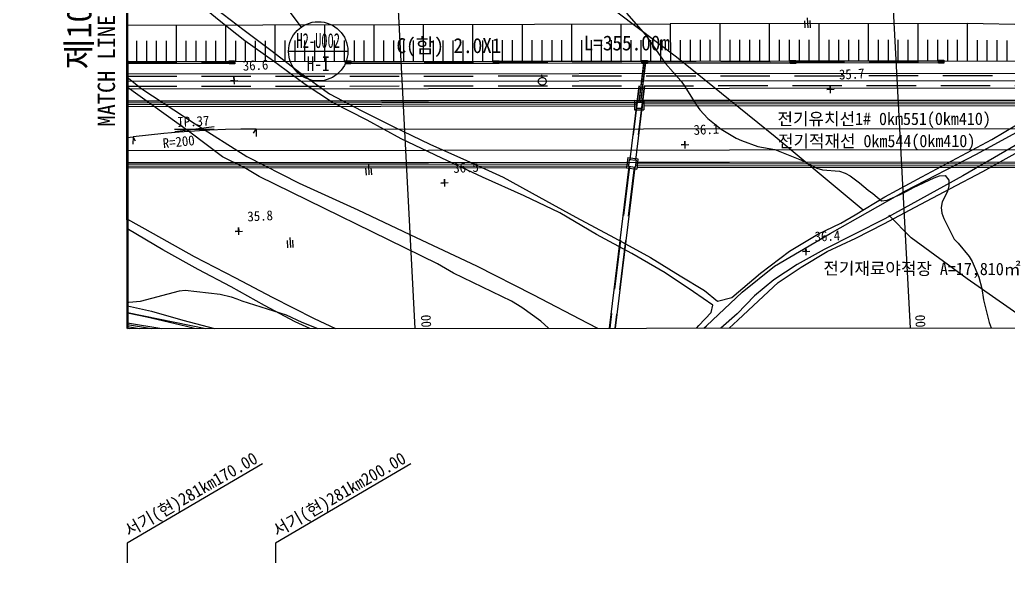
# Model space of a CAD drawing. Header units: millimetres. Extents: x 11366 to 12162, y 1103 to 1810.
# Drawn here: x 11467.5 to 11667.4, y 1363.4 to 1474.8 of the extents above; entities that cross this region are included whole.
import ezdxf
from ezdxf.enums import TextEntityAlignment as Align
from ezdxf.xclip import XClip

# ---------------------------------------------------------------- set-up
doc = ezdxf.new("R2010")
doc.units = ezdxf.units.MM
doc.header["$LTSCALE"] = 10
doc.header["$MEASUREMENT"] = 0
doc.header["$XCLIPFRAME"] = 2
doc.linetypes.add('A-CENTR01', pattern=[2, 1.25, -0.25, 0.25, -0.25])
doc.linetypes.add('DASHEDX2', pattern=[1.5, 1, -0.5])
for name, color, linetype in [('TN-MACL', 6, 'A-CENTR01'), ('TZ-BASE', 253, 'Continuous'), ('TZ-LEAL', 1, 'Continuous'), ('TZ-LEAT', 3, 'Continuous'), ('TZ-MACT', 6, 'Continuous')]:
    doc.layers.add(name, color=color, linetype=linetype)
doc.layers.add('TX-PAPR', color=2, linetype='Continuous', plot=False)
doc.styles.add('GR', font='GulimChe.ttf')
doc.styles.get("Standard").update_dxf_attribs({"font": 'GulimChe.ttf'})

# ---------------------------------------------------------------- blocks, each defined once
blk = doc.blocks.new('JD-DFXGDFH6CHF')
at = {"layer": 'TZ-BASE'}
for p, q in [((116.97, 137.23), (135.55, -212.63)), ((217.11, 137.23), (235.69, -212.63)), ((159.74, -3.6, 36.48), (181.11, -19.77, 36.48)), ((88.6, -12.45, 36.52), (83.44, -8.16, 36.52)), ((88, -10.09, 36.48), (93.65, -14.43, 36.48)), ((171.02, -10.96, 36), (174.88, -15.35, 36)), ((207.56, -11.9, 35.54), (207.67, -13.91, 35.54)), ((59.89, -13.44), (179.88, -13.14)), ((59.89, -13.44), (179.88, -13.14)), ((79.89, -13.39), (79.89, -20.74)), ((79.89, -13.39), (79.89, -20.73)), ((93.81, -16.58, 36.52), (88.6, -12.45, 36.52)), ((89.89, -13.36), (89.89, -20.73)), ((89.89, -13.37), (89.89, -20.73)), ((99.89, -13.34), (99.89, -20.72)), ((99.89, -13.34), (99.89, -20.72)), ((109.89, -13.31), (109.89, -20.71)), ((109.89, -13.32), (109.89, -20.71)), ((119.89, -13.29), (119.89, -20.7)), ((119.89, -13.29), (119.89, -20.7)), ((129.89, -13.26), (129.89, -20.69)), ((129.89, -13.27), (129.89, -20.69)), ((139.88, -13.24), (139.89, -20.68)), ((139.89, -13.24), (139.89, -20.68)), ((149.88, -13.22), (149.89, -20.67)), ((149.89, -13.21), (149.89, -20.67)), ((159.88, -13.19), (159.89, -20.66)), ((159.89, -13.19), (159.89, -20.66)), ((169.88, -13.16), (169.89, -20.65)), ((169.88, -13.17), (169.89, -20.65)), ((239.92, -13.07), (179.88, -13.14)), ((239.92, -13.07), (179.88, -13.14)), ((179.88, -13.14), (179.89, -20.65)), ((179.88, -13.14), (179.89, -20.64)), ((189.88, -13.13), (189.89, -20.64)), ((189.88, -13.13), (189.89, -20.63)), ((199.88, -13.11), (199.89, -20.62)), ((199.88, -13.12), (199.89, -20.63)), ((207, -12.5, 35.54), (207.08, -13.95, 35.54)), ((208.23, -13.91, 35.54), (208.15, -12.44, 35.54)), ((209.92, -13.1), (209.92, -20.61)), ((209.92, -13.11), (209.92, -20.62)), ((219.92, -13.09), (219.92, -20.61)), ((219.92, -13.09), (219.92, -20.61)), ((229.92, -13.08), (229.92, -20.6)), ((229.92, -13.08), (229.92, -20.6)), ((239.92, -13.07), (239.92, -20.59)), ((239.92, -13.07), (239.92, -20.59)), ((319.89, -14.7), (239.92, -13.07)), ((319.89, -14.7), (239.92, -13.07)), ((93.65, -14.43, 36.48), (99.32, -18.66, 36.48)), ((174.88, -15.35, 36), (178.89, -21.15, 36)), ((60.97, -16.68, 36.37), (72.98, -26.26, 36.37)), ((71.89, -16.58), (71.89, -20.74)), ((71.89, -16.58), (71.89, -20.74)), ((73.89, -16.57), (73.89, -20.74)), ((73.89, -16.57), (73.89, -20.74)), ((75.89, -16.57), (75.89, -20.74)), ((75.89, -16.57), (75.89, -20.74)), ((77.89, -16.56), (77.89, -20.74)), ((77.89, -16.57), (77.89, -20.74)), ((81.89, -16.56), (81.89, -20.74)), ((81.89, -16.56), (81.89, -20.73)), ((83.89, -16.55), (83.89, -20.73)), ((83.89, -16.56), (83.89, -20.73)), ((85.89, -16.55), (85.89, -20.73)), ((85.89, -16.55), (85.89, -20.73)), ((87.89, -16.55), (87.89, -20.73)), ((87.89, -16.55), (87.89, -20.73)), ((91.89, -16.54), (91.89, -20.73)), ((91.89, -16.54), (91.89, -20.72)), ((99.58, -20.66, 36.52), (93.81, -16.58, 36.52)), ((93.89, -16.54), (93.89, -20.72)), ((93.89, -16.54), (93.89, -20.72)), ((95.89, -16.53), (95.89, -20.72)), ((95.89, -16.54), (95.89, -20.72)), ((97.89, -16.53), (97.89, -20.72)), ((97.89, -16.53), (97.89, -20.72)), ((101.89, -16.52), (101.89, -20.71)), ((101.89, -16.53), (101.89, -20.72)), ((103.89, -16.52), (103.89, -20.72)), ((103.89, -16.52), (103.89, -20.71)), ((105.89, -16.52), (105.89, -20.71)), ((105.89, -16.52), (105.89, -20.71)), ((107.89, -16.51), (107.89, -20.71)), ((107.89, -16.52), (107.89, -20.71)), ((111.89, -16.51), (111.89, -20.71)), ((111.89, -16.51), (111.89, -20.7)), ((113.89, -16.5), (113.89, -20.7)), ((113.89, -16.51), (113.89, -20.71)), ((115.89, -16.5), (115.89, -20.7)), ((115.89, -16.5), (115.89, -20.7)), ((117.89, -16.5), (117.89, -20.7)), ((117.89, -16.5), (117.89, -20.7)), ((121.89, -16.49), (121.89, -20.7)), ((121.89, -16.49), (121.89, -20.7)), ((123.89, -16.49), (123.89, -20.7)), ((123.89, -16.49), (123.89, -20.69)), ((125.89, -16.48), (125.89, -20.69)), ((125.89, -16.49), (125.89, -20.69)), ((127.89, -16.48), (127.89, -20.69)), ((127.89, -16.48), (127.89, -20.69)), ((131.89, -16.47), (131.89, -20.69)), ((131.89, -16.48), (131.89, -20.69)), ((133.89, -16.47), (133.89, -20.69)), ((133.89, -16.47), (133.89, -20.68)), ((135.89, -16.47), (135.89, -20.69)), ((135.89, -16.47), (135.89, -20.68)), ((137.89, -16.46), (137.89, -20.68)), ((137.89, -16.47), (137.89, -20.68)), ((141.89, -16.46), (141.89, -20.68)), ((141.89, -16.46), (141.89, -20.68)), ((143.89, -16.45), (143.89, -20.68)), ((143.89, -16.45), (143.89, -20.68)), ((145.89, -16.45), (145.89, -20.68)), ((145.89, -16.45), (145.89, -20.67)), ((147.89, -16.45), (147.89, -20.67)), ((147.89, -16.45), (147.89, -20.67)), ((151.89, -16.44), (151.89, -20.67)), ((151.89, -16.44), (151.89, -20.67)), ((153.89, -16.43), (153.89, -20.67)), ((153.89, -16.44), (153.89, -20.67)), ((155.89, -16.43), (155.89, -20.67)), ((155.89, -16.43), (155.89, -20.66)), ((157.89, -16.43), (157.89, -20.67)), ((157.89, -16.43), (157.89, -20.66)), ((161.89, -16.42), (161.89, -20.66)), ((161.89, -16.42), (161.89, -20.66)), ((163.89, -16.42), (163.89, -20.66)), ((163.89, -16.42), (163.89, -20.66)), ((165.89, -16.41), (165.89, -20.66)), ((165.89, -16.42), (165.89, -20.66)), ((167.89, -16.41), (167.89, -20.66)), ((167.89, -16.41), (167.89, -20.65)), ((171.89, -16.4), (171.89, -20.65)), ((171.89, -16.41), (171.89, -20.65)), ((173.89, -16.4), (173.89, -20.65)), ((173.89, -16.4), (173.89, -20.65)), ((175.89, -16.4), (175.89, -20.65)), ((175.89, -16.4), (175.89, -20.65)), ((177.89, -16.39), (177.89, -20.64)), ((177.89, -16.4), (177.89, -20.65)), ((181.89, -16.4), (181.89, -20.64)), ((181.89, -16.4), (181.89, -20.64)), ((183.89, -16.39), (183.89, -20.64)), ((183.89, -16.4), (183.89, -20.64)), ((185.89, -16.39), (185.89, -20.64)), ((185.89, -16.39), (185.89, -20.64)), ((187.89, -16.39), (187.89, -20.64)), ((187.89, -16.39), (187.89, -20.64)), ((191.89, -16.38), (191.89, -20.63)), ((191.89, -16.38), (191.89, -20.63)), ((193.89, -16.38), (193.89, -20.63)), ((193.89, -16.38), (193.89, -20.63)), ((195.89, -16.37), (195.89, -20.63)), ((195.89, -16.38), (195.89, -20.63)), ((197.89, -16.37), (197.89, -20.63)), ((197.89, -16.37), (197.89, -20.63)), ((201.92, -16.37), (201.92, -20.63)), ((201.92, -16.37), (201.92, -20.62)), ((203.92, -16.36), (203.92, -20.62)), ((203.92, -16.37), (203.92, -20.62)), ((205.92, -16.36), (205.92, -20.62)), ((205.92, -16.37), (205.92, -20.62)), ((207.92, -16.36), (207.92, -20.62)), ((207.92, -16.36), (207.92, -20.62)), ((211.92, -16.36), (211.92, -20.62)), ((211.92, -16.36), (211.92, -20.61)), ((213.92, -16.35), (213.92, -20.61)), ((213.92, -16.36), (213.92, -20.61)), ((215.92, -16.35), (215.92, -20.61)), ((215.92, -16.35), (215.92, -20.61)), ((217.92, -16.35), (217.92, -20.61)), ((217.92, -16.35), (217.92, -20.61)), ((221.92, -16.35), (221.92, -20.61)), ((221.92, -16.35), (221.92, -20.6)), ((223.92, -16.34), (223.92, -20.6)), ((223.92, -16.35), (223.92, -20.6)), ((225.92, -16.34), (225.92, -20.6)), ((225.92, -16.34), (225.92, -20.6)), ((227.92, -16.34), (227.92, -20.6)), ((227.92, -16.34), (227.92, -20.6)), ((231.92, -16.34), (231.92, -20.6)), ((231.92, -16.34), (231.92, -20.59)), ((233.92, -16.35), (233.92, -20.6)), ((233.92, -16.35), (233.92, -20.59)), ((235.92, -16.37), (235.92, -20.59)), ((235.92, -16.37), (235.92, -20.59)), ((237.92, -16.38), (237.92, -20.59)), ((237.92, -16.39), (237.92, -20.59)), ((241.92, -16.41), (241.92, -20.59)), ((241.92, -16.42), (241.92, -20.59)), ((243.92, -16.43), (243.92, -20.59)), ((243.92, -16.43), (243.92, -20.58)), ((245.92, -16.45), (245.92, -20.58)), ((245.92, -16.45), (245.92, -20.58)), ((247.92, -16.46), (247.92, -20.58)), ((247.92, -16.47), (247.92, -20.58)), ((99.32, -18.66, 36.48), (104.9, -22.99, 36.48)), ((181.11, -19.77, 36.48), (201.09, -35.92, 36.48)), ((0.02, -20.81), (700.02, -20.17)), ((2.03, -20.81), (699.95, -20.16)), ((61.59, -20.77), (90.79, -20.75)), ((61.59, -21.13), (90.79, -21.11)), ((106, -25.37, 36.52), (99.58, -20.66, 36.52)), ((115.09, -20.72), (144.29, -20.7)), ((115.09, -21.08), (144.29, -21.06)), ((145.09, -20.7), (174.29, -20.67)), ((145.09, -21.06), (174.29, -21.03)), ((174.46, -21), (173.49, -29)), ((174.83, -21), (173.86, -29)), ((175.09, -20.67), (204.29, -20.64)), ((175.09, -21.03), (204.29, -21)), ((178.89, -21.15, 36), (182.01, -24.64, 36)), ((205.09, -20.64), (234.29, -20.62)), ((205.09, -21), (234.29, -20.98)), ((82.65, -35.05, 36), (66.2, -23.21, 36)), ((91.69, -25.34, 36.63), (91.61, -23.85, 36.63)), ((91.61, -23.85, 36.63), (91.65, -24.6, 36.63)), ((104.9, -22.99, 36.48), (110.95, -27.27, 36.48)), ((153.93, -23.99, 36.48), (153.88, -23.47, 36.48)), ((0.15, -24.81), (700.02, -24.17)), ((2.03, -24.81), (699.95, -24.16)), ((90.91, -24.63, 36.63), (92.4, -24.56, 36.63)), ((91.65, -24.6, 36.63), (90.91, -24.63, 36.63)), ((111.54, -29.04, 36.52), (106, -25.37, 36.52)), ((173.5, -25.64), (171.68, -40.59)), ((174.67, -25.65), (172.84, -40.73)), ((182.01, -24.64, 36), (182.71, -25.58, 36)), ((182.71, -25.58, 36), (185.15, -29.6, 36)), ((212.31, -27.14, 35.67), (212.23, -25.64, 35.67)), ((212.23, -25.64, 35.67), (212.27, -26.39, 35.67)), ((72.98, -26.26, 36.37), (83.75, -33.33, 36.37)), ((110.95, -27.27, 36.48), (117.45, -30.71, 36.48)), ((211.52, -26.43, 35.67), (213.02, -26.35, 35.67)), ((212.27, -26.39, 35.67), (211.52, -26.43, 35.67)), ((2.03, -28.81), (700.03, -28.17)), ((2.04, -28.81), (699.95, -28.16)), ((118.57, -32.63, 36.52), (111.54, -29.04, 36.52)), ((185.15, -29.6, 36), (185.85, -30.54, 36)), ((117.45, -30.71, 36.48), (123.94, -33.95, 36.48)), ((185.85, -30.54, 36), (187.46, -32.25, 36)), ((241.84, -39.51, 35.62), (257.5, -30.93, 35.62)), ((79.64, -34.94), (87.57, -33.93)), ((83.75, -33.33, 36.37), (94.24, -39.94, 36.37)), ((96.1, -34.42), (700.03, -33.87)), ((125.46, -36.39, 36.52), (118.57, -32.63, 36.52)), ((123.94, -33.95, 36.48), (131.21, -37.49, 36.48)), ((187.46, -32.25, 36), (190.16, -34.44, 36)), ((244.92, -36.53, 36.48), (252.37, -32.07, 36.48)), ((79.6, -34.44), (87.6, -34.43)), ((89.27, -40.02, 36), (82.65, -35.05, 36)), ((95.59, -35.28), (96.1, -34.42)), ((96.1, -34.42), (96.09, -35.92)), ((190.16, -34.44, 36), (193.19, -36.25, 36)), ((201.09, -35.92, 36.48), (218.87, -50.77, 36.48)), ((49.34, -38.77), (71.2, -36)), ((71.2, -36), (71.18, -37.5)), ((71.69, -36.88), (71.2, -36)), ((133.64, -40.31, 36.52), (125.46, -36.39, 36.52)), ((131.21, -37.49, 36.48), (138.62, -40.81, 36.48)), ((182.09, -37.64, 36.09), (183.59, -37.56, 36.09)), ((182.84, -37.6, 36.09), (182.09, -37.64, 36.09)), ((182.88, -38.35, 36.09), (182.8, -36.85, 36.09)), ((182.8, -36.85, 36.09), (182.84, -37.6, 36.09)), ((193.19, -36.25, 36), (194.26, -36.73, 36)), ((194.26, -36.73, 36), (197.59, -37.92, 36)), ((197.59, -37.92, 36), (201.04, -38.54, 36)), ((237.83, -40.33, 36.48), (244.92, -36.53, 36.48)), ((252.65, -36.02, 35.62), (239.05, -43.89, 35.62)), ((0.03, -38.81), (484.32, -38.37)), ((94.24, -39.94, 36.37), (104.83, -45.36, 36.37)), ((201.04, -38.54, 36), (206.42, -40.72, 36)), ((227.45, -46.9, 35.62), (241.84, -39.51, 35.62)), ((243.07, -42.99, 36.58), (249.64, -39.36, 36.58)), ((0.04, -41.31), (489.4, -40.86)), ((93.65, -42.19, 36), (89.27, -40.02, 36)), ((118.8, -41.68, 36.48), (118.9, -43.69, 36.48)), ((141.88, -44.16, 36.52), (133.64, -40.31, 36.52)), ((138.62, -40.81, 36.48), (146.06, -44.17, 36.48)), ((171.51, -41.98), (166.03, -87.19)), ((171.26, -40.18), (171.01, -42.27)), ((171.26, -40.18), (173.34, -40.44)), ((171.57, -40.57), (171.4, -41.96)), ((171.4, -41.96), (172.79, -42.13)), ((171.57, -40.57), (172.95, -40.74)), ((172.95, -40.74), (172.79, -42.13)), ((173.34, -40.44), (173.09, -42.52)), ((206.42, -40.72, 36), (209.51, -42.34, 36)), ((230.74, -44.09, 36.48), (237.83, -40.33, 36.48)), ((96.71, -44.04, 36), (93.65, -42.19, 36)), ((118.24, -42.27, 36.48), (118.32, -43.72, 36.48)), ((119.47, -43.68, 36.48), (119.39, -42.21, 36.48)), ((172.67, -42.12), (167.18, -87.33)), ((171.01, -42.27), (173.09, -42.52)), ((209.51, -42.34, 36), (210.63, -42.64, 36)), ((210.63, -42.64, 36), (214.12, -42.96, 36)), ((214.12, -42.96, 36), (215.23, -43.33, 36)), ((215.23, -43.33, 36), (216.24, -43.92, 36)), ((216.24, -43.92, 36), (218.13, -45.27, 36)), ((239.05, -43.89, 35.62), (223.29, -52.61, 35.62)), ((233.23, -44.29, 36), (234.33, -43.88, 36)), ((234.33, -43.88, 36), (235.5, -43.83, 36)), ((235.5, -43.83, 36), (236.19, -44.77, 36)), ((236.4, -46.5, 36.58), (243.07, -42.99, 36.58)), ((132.77, -61.69, 36), (96.71, -44.04, 36)), ((104.83, -45.36, 36.37), (116.67, -50.74, 36.37)), ((133.48, -45.34, 36.45), (134.97, -45.26, 36.45)), ((134.22, -45.3, 36.45), (133.48, -45.34, 36.45)), ((134.26, -46.05, 36.45), (134.18, -44.55, 36.45)), ((134.18, -44.55, 36.45), (134.22, -45.3, 36.45)), ((150.28, -47.91, 36.52), (141.88, -44.16, 36.52)), ((146.06, -44.17, 36.48), (153.31, -48.13, 36.48)), ((218.13, -45.27, 36), (219.87, -46.81, 36)), ((223.27, -48.12, 36.48), (230.74, -44.09, 36.48)), ((229.04, -46.28, 36), (233.23, -44.29, 36)), ((236.2, -45.93, 36), (235.95, -47.06, 36)), ((236.19, -44.77, 36), (236.2, -45.93, 36)), ((157.55, -51.37, 36.52), (150.28, -47.91, 36.52)), ((212.24, -55.58, 35.62), (227.45, -46.9, 35.62)), ((219.87, -46.81, 36), (220.83, -47.47, 36)), ((220.83, -47.47, 36), (222.62, -48.97, 36)), ((223.77, -48.8, 36), (226.96, -47.42, 36)), ((226.96, -47.42, 36), (229.04, -46.28, 36)), ((229.43, -50.24, 36.58), (236.4, -46.5, 36.58)), ((235.95, -47.06, 36), (234.88, -49.14, 36)), ((153.31, -48.13, 36.48), (160.77, -52.24, 36.48)), ((217.24, -51.75, 36.48), (223.27, -48.12, 36.48)), ((222.62, -48.97, 36), (223.77, -48.8, 36)), ((234.88, -49.14, 36), (234.69, -50.28, 36)), ((70.29, -54.77, 35.35), (63.68, -50.89, 35.35)), ((68.16, -51.64, 36.52), (75.26, -55.58, 36.52)), ((116.67, -50.74, 36.37), (128.47, -56.39, 36.37)), ((164.95, -55.74, 36.52), (157.55, -51.37, 36.52)), ((214.36, -53.48, 36.48), (217.24, -51.75, 36.48)), ((223.05, -53.63, 36.58), (229.43, -50.24, 36.58)), ((228.58, -56.45, 36.77), (224.09, -51.82, 36.77)), ((234.69, -50.28, 36), (234.78, -51.45, 36)), ((234.78, -51.45, 36), (235.19, -52.54, 36)), ((160.77, -52.24, 36.48), (168.62, -56.43, 36.48)), ((209.71, -55.69, 36.48), (214.36, -53.48, 36.48)), ((223.29, -52.61, 35.62), (210.98, -58.83, 35.62)), ((217.39, -56.49, 36.58), (223.05, -53.63, 36.58)), ((235.19, -52.54, 36), (237.31, -56.68, 36)), ((77.21, -58.88, 35.35), (70.29, -54.77, 35.35)), ((75.26, -55.58, 36.52), (83.55, -60.21, 36.52)), ((91.84, -55.14, 35.82), (93.33, -55.06, 35.82)), ((92.59, -55.1, 35.82), (91.84, -55.14, 35.82)), ((92.62, -55.85, 35.82), (92.55, -54.35, 35.82)), ((92.55, -54.35, 35.82), (92.59, -55.1, 35.82)), ((172.09, -59.64, 36.52), (164.95, -55.74, 36.52)), ((200.92, -62.18, 35.62), (212.24, -55.58, 35.62)), ((204.01, -59.16, 36.48), (209.71, -55.69, 36.48)), ((102.36, -56.98, 35.93), (102.43, -58.43, 35.93)), ((102.91, -56.39, 35.93), (103.02, -58.4, 35.93)), ((103.59, -58.39, 35.93), (103.51, -56.92, 35.93)), ((128.47, -56.39, 36.37), (140.65, -62.09, 36.37)), ((168.62, -56.43, 36.48), (175.86, -60.42, 36.48)), ((211.6, -59.18, 36.58), (217.39, -56.49, 36.58)), ((239.9, -64.75, 36.77), (228.58, -56.45, 36.77)), ((237.31, -56.68, 36), (238.13, -57.52, 36)), ((238.13, -57.52, 36), (240.35, -60.23, 36)), ((84.38, -62.87, 35.35), (77.21, -58.88, 35.35)), ((178.84, -63.54, 36.52), (172.09, -59.64, 36.52)), ((198.12, -63.58, 36.48), (204.01, -59.16, 36.48)), ((210.98, -58.83, 35.62), (205.54, -61.83, 35.62)), ((206.36, -62.36, 36.58), (211.6, -59.18, 36.58)), ((206.59, -59.23, 36.42), (208.09, -59.15, 36.42)), ((207.34, -59.19, 36.42), (206.59, -59.23, 36.42)), ((207.38, -59.94, 36.42), (207.3, -58.44, 36.42)), ((207.3, -58.44, 36.42), (207.34, -59.19, 36.42)), ((83.55, -60.21, 36.52), (91.91, -64.54, 36.52)), ((136.05, -63.6, 36), (132.77, -61.69, 36)), ((175.86, -60.42, 36.48), (181.9, -64.16, 36.48)), ((205.54, -61.83, 35.62), (200.85, -64.96, 35.62)), ((240.35, -60.23, 36), (240.96, -61.24, 36)), ((240.96, -61.24, 36), (242.31, -64.43, 36)), ((91.03, -66.37, 35.35), (84.38, -62.87, 35.35)), ((147.74, -69.28, 36), (136.05, -63.6, 36)), ((140.65, -62.09, 36.37), (152.05, -67.92, 36.37)), ((184.6, -67.36, 36.52), (178.84, -63.54, 36.52)), ((192.32, -68.51, 36.48), (198.12, -63.58, 36.48)), ((194.43, -67.42, 35.62), (200.92, -62.18, 35.62)), ((201.71, -65.5, 36.58), (206.36, -62.36, 36.58)), ((91.91, -64.54, 36.52), (99.33, -68.45, 36.52)), ((181.9, -64.16, 36.48), (186.8, -67.13, 36.48)), ((200.85, -64.96, 35.62), (196.93, -68.19, 35.62)), ((197.69, -69.18, 36.58), (201.71, -65.5, 36.58)), ((250.85, -72.34, 36.77), (239.9, -64.75, 36.77)), ((242.31, -64.43, 36), (242.92, -66.67, 36)), ((72.67, -69.28, 35), (80.56, -67.16, 35)), ((80.56, -67.16, 35), (81.73, -67.03, 35)), ((81.73, -67.03, 35), (88.79, -67.87, 35)), ((88.79, -67.87, 35), (91.05, -68.39, 35)), ((97.8, -70.15, 35.35), (91.03, -66.37, 35.35)), ((152.05, -67.92, 36.37), (163.22, -73.68, 36.37)), ((188.49, -70.05, 36.52), (184.6, -67.36, 36.52)), ((186.8, -67.13, 36.48), (189.4, -69.23, 36.48)), ((187.19, -74.22, 35.62), (194.43, -67.42, 35.62)), ((242.92, -66.67, 36), (243.21, -68.99, 36)), ((59.6, -69.43, 34), (86.41, -74.89, 34)), ((67.66, -69.7, 35.35), (74.9, -71.26, 35.35)), ((68, -69.43, 35), (70.32, -69.45, 35)), ((70.32, -69.45, 35), (72.67, -69.28, 35)), ((91.05, -68.39, 35), (92.17, -68.76, 35)), ((92.17, -68.76, 35), (93.23, -69.2, 35)), ((93.23, -69.2, 35), (102.17, -72.05, 35)), ((99.33, -68.45, 36.52), (107.85, -72.76, 36.52)), ((149.83, -70.51, 36), (147.74, -69.28, 36)), ((189.4, -69.23, 36.48), (192.32, -68.51, 36.48)), ((196.93, -68.19, 35.62), (193.42, -71.82, 35.62)), ((193.53, -73.11, 36.58), (197.69, -69.18, 36.58)), ((243.21, -68.99, 36), (244.35, -73.55, 36)), ((73.97, -72.5, 34.04), (65.86, -70.79, 34.04)), ((74.9, -71.26, 35.35), (81.25, -73.13, 35.35)), ((104.02, -73.41, 35.35), (97.8, -70.15, 35.35)), ((153.71, -73.27, 36), (149.83, -70.51, 36)), ((185.65, -74.18, 36.52), (188.11, -71.55, 36.52)), ((188.11, -71.55, 36.52), (188.49, -70.05, 36.52)), ((193.42, -71.82, 35.62), (189.81, -74.97, 35.62)), ((82.02, -74.35, 34.04), (73.97, -72.5, 34.04)), ((81.25, -73.13, 35.35), (87.96, -74.86, 35.35)), ((102.17, -72.05, 35), (105.36, -73.49, 35)), ((111.4, -76.88, 35.35), (104.02, -73.41, 35.35)), ((105.36, -73.49, 35), (110.78, -75.64, 35)), ((107.85, -72.76, 36.52), (115.83, -76.5, 36.52)), ((156.41, -75.82, 36), (153.71, -73.27, 36)), ((163.22, -73.68, 36.37), (170.84, -77.8, 36.37)), ((189.43, -76.82, 36.58), (193.53, -73.11, 36.58)), ((453.64, -73.05), (243.14, -99.66)), ((244.35, -73.55, 36), (245.56, -76.87, 36)), ((89.77, -76.51, 34.04), (82.02, -74.35, 34.04)), ((181.85, -78.24, 36.52), (185.65, -74.18, 36.52)), ((182.46, -78.7, 35.62), (187.19, -74.22, 35.62))]:
    blk.add_line(p, q, dxfattribs=at)
at = {"layer": 'TZ-BASE', "linetype": 'DASHEDX2'}
for p, q in [((61.59, -20.8), (90.79, -20.78)), ((61.59, -21.1), (90.79, -21.08)), ((115.09, -20.75), (144.29, -20.73)), ((115.09, -21.05), (144.29, -21.03)), ((145.09, -20.73), (174.29, -20.7)), ((145.09, -21.03), (174.29, -21)), ((174.49, -21), (173.52, -29)), ((174.8, -21), (173.83, -29)), ((175.09, -20.7), (204.29, -20.67)), ((175.09, -21), (204.29, -20.97)), ((205.09, -20.67), (234.29, -20.65)), ((205.09, -20.97), (234.29, -20.95)), ((0.02, -23.81), (285.11, -23.55)), ((0.54, -23.81), (285.11, -23.55)), ((64.77, -25.75), (173.58, -25.65)), ((64.77, -25.75), (173.58, -25.65)), ((173.58, -25.65), (171.76, -40.6)), ((174.58, -25.65), (172.76, -40.72)), ((174.58, -25.65), (286.27, -25.55)), ((174.59, -25.65), (286.27, -25.54)), ((171.6, -41.99), (166.11, -87.2)), ((172.59, -42.11), (167.1, -87.32))]:
    blk.add_line(p, q, dxfattribs=at)
at = {"layer": 'TZ-BASE', "linetype": 'Continuous'}
for p, q in [((90.64, -20.63), (91.74, -20.63)), ((90.65, -21.23), (90.64, -20.63)), ((91.75, -21.23), (90.65, -21.23)), ((90.79, -20.78), (91.59, -20.78)), ((90.8, -21.08), (90.79, -20.78)), ((91.6, -21.08), (90.8, -21.08)), ((91.59, -20.78), (91.6, -21.08)), ((91.74, -20.63), (91.75, -21.23)), ((114.13, -20.61), (115.23, -20.6)), ((114.14, -21.21), (114.13, -20.61)), ((115.24, -21.2), (114.14, -21.21)), ((114.29, -20.76), (115.09, -20.75)), ((114.29, -21.06), (114.29, -20.76)), ((115.09, -21.05), (114.29, -21.06)), ((115.09, -20.75), (115.09, -21.05)), ((115.23, -20.6), (115.24, -21.2)), ((144.14, -20.58), (145.24, -20.58)), ((144.14, -21.18), (144.14, -20.58)), ((145.24, -21.18), (144.14, -21.18)), ((144.29, -20.73), (145.09, -20.73)), ((144.29, -21.03), (144.29, -20.73)), ((145.09, -21.03), (144.29, -21.03)), ((145.09, -20.73), (145.09, -21.03)), ((145.24, -20.58), (145.24, -21.18)), ((174.14, -20.55), (175.24, -20.55)), ((174.14, -21.15), (174.14, -20.55)), ((175.24, -21.15), (174.14, -21.15)), ((174.29, -20.7), (175.09, -20.7)), ((174.29, -21), (174.29, -20.7)), ((175.09, -21), (174.29, -21)), ((175.09, -20.7), (175.09, -21)), ((175.24, -20.55), (175.24, -21.15)), ((204.14, -20.52), (205.24, -20.52)), ((204.14, -21.12), (204.14, -20.52)), ((205.24, -21.12), (204.14, -21.12)), ((204.29, -20.67), (205.09, -20.67)), ((204.29, -20.97), (204.29, -20.67)), ((205.09, -20.97), (204.29, -20.97)), ((205.09, -20.67), (205.09, -20.97)), ((205.24, -20.52), (205.24, -21.12)), ((234.14, -20.5), (235.24, -20.49)), ((234.14, -21.1), (234.14, -20.5)), ((235.24, -21.09), (234.14, -21.1)), ((234.29, -20.65), (235.09, -20.64)), ((234.29, -20.95), (234.29, -20.65)), ((235.09, -20.94), (234.29, -20.95)), ((235.09, -20.64), (235.09, -20.94)), ((235.24, -20.49), (235.24, -21.09)), ((0.02, -23.31), (284.82, -23.05)), ((0.54, -23.31), (284.82, -23.05)), ((0.02, -26.31), (286.56, -26.05)), ((0.55, -26.31), (286.56, -26.04)), ((60.63, -29.1), (172.95, -29)), ((172.95, -29.4), (60.63, -29.5)), ((172.6, -28.65), (60.98, -28.75)), ((60.98, -29.85), (172.6, -29.75)), ((172.6, -28.65), (172.6, -30.55)), ((172.6, -28.65), (174.5, -28.65)), ((172.95, -29), (174.15, -29)), ((172.95, -29), (172.95, -30.2)), ((174.15, -29), (325.46, -28.86)), ((174.15, -29), (174.15, -30.2)), ((325.46, -29.26), (174.15, -29.4)), ((325.11, -28.51), (174.5, -28.65)), ((174.5, -28.65), (174.5, -30.55)), ((174.5, -29.75), (325.11, -29.61)), ((172.6, -30.55), (174.5, -30.55)), ((172.95, -30.2), (174.15, -30.2)), ((59.32, -41.96), (171.41, -41.85)), ((59.37, -41.56), (171.46, -41.45)), ((59.77, -41.21), (171.15, -41.1)), ((172.82, -41.85), (323.92, -41.71)), ((172.87, -41.45), (323.97, -41.31)), ((173.26, -41.1), (323.66, -40.96)), ((59.63, -42.31), (171.01, -42.2)), ((173.13, -42.2), (323.71, -42.06)), ((55.68, -71.96), (133.64, -85.11)), ((55.73, -71.56), (133.7, -84.72)), ((56.12, -71.27), (133.76, -84.37)), ((55.99, -72.37), (133.58, -85.46))]:
    blk.add_line(p, q, dxfattribs=at)
at = {"layer": 'TZ-BASE'}
blk.add_circle((153.97, -24.75, 36.48), 0.791, dxfattribs=at)
blk.add_arc((96.29, -234.42), 200, 90.0526, 97.2054, dxfattribs=at)
for s, p in [('C(함) 2.0X1 ', (136.07, -17.71)), ('C(함) 2.0X1 ', (136.07, -17.72)), ('L=355.00m', (171.08, -17.01)), ('L=355.00m', (171.08, -17.02))]:
    blk.add_text(s, height=3, rotation=0.0518, dxfattribs=at).set_placement(p, align=Align.MIDDLE)
for s, height, rotation, p in [('36.6', 2, 3.0398, (93.44, -22.61, 35.18)), ('35.7', 2, 3.0398, (214.05, -24.4, 36.02)), ('IP.37', 2, 2.5105, (80.21, -33.99)), ('전기유치선1# 0km551(0km410)', 2.5, 0.0642, (201.56, -33.62)), ('36.1', 2, 3.0398, (184.63, -35.61, 35.18)), ('R=200', 2, 5.8431, (77.31, -38.31)), ('전기적재선 0km544(0km410)', 2.5, 0.0642, (201.65, -38.11)), ('36.5', 2, 3.0398, (136.01, -43.31, 35.18)), ('35.8', 2, 3.0398, (94.37, -53.12, 35.18)), ('36.4', 2, 3.0398, (209.12, -57.2, 35.18)), ('전기재료야적장 A=17,810㎡', 2.5, 359.7476, (210.83, -63.83))]:
    blk.add_text(s, height=height, rotation=rotation, dxfattribs=at).set_placement(p)
for s, p in [('E 172,000', (131.37, -71.95)), ('E 172,100', (231.35, -71.95))]:
    blk.add_text(s, height=2, rotation=93.0398, dxfattribs=at).set_placement(p, align=Align.RIGHT)
blk = doc.blocks.new('JD-F45F5')
at = {"layer": 'TZ-BASE'}
for p, q in [((30.39, 67.38), (35.12, 61.01)), ((44.59, 56.11), (32.59, 56.11))]:
    blk.add_line(p, q, dxfattribs=at)
blk.add_circle((38.59, 56.11), 6, dxfattribs=at)
at = {"layer": 'TZ-BASE', "style": 'GR'}
for s, width, p in [('H2-U002', 0.65, (38.58, 58.27)), ('H-I', 0.8, (38.58, 53.61))]:
    blk.add_text(s, height=3, rotation=360, dxfattribs=dict(at, width=width)).set_placement(p, align=Align.MIDDLE)

msp = doc.modelspace()

# ---------------------------------------------------------------- linework, layer by layer
at = {"layer": 'TN-MACL', "const_width": 0.5}
msp.add_lwpolyline([(11489.26, 1412.29), (11489.13, 1562.15)], dxfattribs=at)
at = {"layer": 'TX-PAPR'}
msp.add_lwpolyline([(11489.26, 1412.29), (12119.26, 1412.73), (12119.13, 1562.62), (11489.13, 1562.15)], dxfattribs=at)
at = {"layer": 'TZ-LEAL'}
for points in [[(11516.57, 1384.9), (11489.19, 1368.87), (11489.19, 1364.87)], [(11546.57, 1384.9), (11519.19, 1368.87), (11519.19, 1364.87)]]:
    msp.add_lwpolyline(points, dxfattribs=at)

# ---------------------------------------------------------------- block references
at = {"layer": 'TZ-BASE'}
ref = msp.add_blockref('JD-DFXGDFH6CHF', (11419.19, 1487.09), dxfattribs=at)
XClip(ref).set_block_clipping_path([(69.9338669773, 75.0555249423), (70.0659624774, -74.8004272748), (700.0683191703, -74.3568896312), (699.933692272, 75.5313861654)])
msp.add_blockref('JD-F45F5', (11489.26, 1412.29), dxfattribs=at)

# ---------------------------------------------------------------- texts
at = {"layer": 'TZ-LEAT'}
for s, p in [('서기(현)281km170.00', (11502.69, 1377.66)), ('서기(현)281km200.00', (11532.69, 1377.66))]:
    msp.add_text(s, height=2.5, rotation=30, dxfattribs=at).set_placement(p, align=Align.CENTER)
at = {"layer": 'TZ-MACT'}
for s, height, p in [('MATCH LINE 서기(현)281km170.00', 3.5, (11485.23, 1486.91)), ('제10-4공구시점', 5, (11479.39, 1486.88))]:
    msp.add_text(s, height=height, rotation=89.9978, dxfattribs=at).set_placement(p, align=Align.MIDDLE)

doc.saveas('drawing.dxf')
